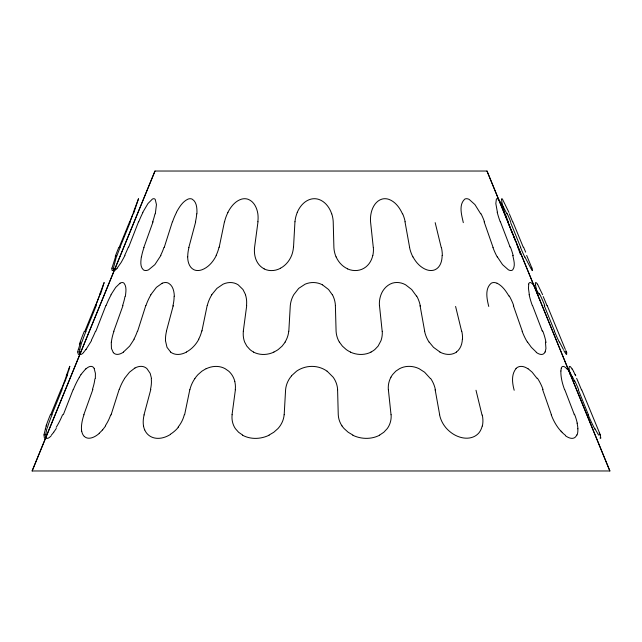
<?xml version="1.0" encoding="UTF-8"?>
<svg xmlns="http://www.w3.org/2000/svg" width="642" height="642" viewBox="0 0 642 642"><rect width="100%" height="100%" fill="white"/><g stroke="black" fill="none" stroke-linecap="round" stroke-linejoin="round"><path stroke-width="0.96" d="M501.514 199.421L502.277 204.581L504.925 213.826M442.121 255.404C442.169 260.893 440.372 267.497 434.835 269.809A14.317 11.034 47.1 0 1 426.761 269.817C420.614 267.642 415.984 262.498 412.983 256.864M196.934 213.826C197.046 208.77 197.014 202.013 192.086 199.1A10.087 6.629 -63.6 0 0 188.074 199.1C182.505 201.604 179.246 207.262 176.381 212.366M69.793 366.373L68.558 371.156M113.217 268.854L116.354 256.864M293.563 246.464L294.951 221.755M293.555 246.584L293.49 247.475M462.36 339.209C462.184 344.008 460.458 349.12 456.422 352.017M111.267 342.106L111.435 348.454L113.337 352.659M95.345 378.547L95.409 373.323L94.173 368.628M284.189 414.732L285.594 389.726A26.258 24.075 -18.3 0 1 291.564 375.867M45.574 435.083L46.866 428.639M288.82 331.28L290.288 305.56A29.733 27.261 -18.3 0 1 293.723 294.758L298.69 288.386L305.119 284.181A19.324 18.321 -6.8 0 1 322.453 284.815M243.286 331.28L246.713 305.56M257.996 221.755L254.561 247.475A32.116 28.071 -38.6 0 0 255.139 256.864C256.343 261.872 259.512 266.542 264.207 268.854M232.043 414.732L235.397 389.726M125.399 296.171C125.864 291.95 126.859 286.854 124.05 283.226A16.981 6.452 -70.1 0 0 120.022 283.25M141.36 256.864C140.839 261.093 139.86 266.558 143.351 269.809A13.883 7.038 -59.9 0 0 148.567 269.833L154.858 264.648L160.917 255.404M43.889 435.083L45.526 428.639M111.925 268.212L115.985 255.404M202.061 330.269L207.173 305.56M219.347 246.464L224.459 221.755M155.316 213.826L156.447 204.581L155.228 199.421A12.086 4.574 -69.5 0 0 152.371 199.092L147.973 203.546L142.765 212.366M219.323 246.584L219.131 247.475M202.037 330.389L201.837 331.28M79.72 349.489L81.775 342.106M189.799 389.726L184.631 414.732M528.735 284.181L528.446 288.386L529.345 294.742M150.822 389.365L144.001 414.909M166.39 331.28L172.995 306.571M173.26 305.56L173.051 306.362M188.828 247.475L195.433 222.766M195.698 221.755L195.489 222.557M372.785 255.404C371.678 260.588 368.66 265.507 364.022 268.212A16.949 15.071 18.2 0 1 347.619 268.934M78.356 349.489L80.675 342.106M111.363 413.954L119.179 389.365M164.504 246.584L172.401 221.755M111.291 414.194L110.994 415.085M164.448 246.769L164.216 247.475M67.514 374.535L66.656 377.151M145.79 305.56L137.605 331.28M92.905 389.365L83.813 414.732M113.762 331.28L122.983 305.56M143.832 247.475L152.74 222.646M153.053 221.755L152.836 222.381M100.361 294.742L104.148 282.504L99.574 294.742M66.27 375.811L69.753 366.317M133.48 213.826L138.52 198.699L133.327 212.366M128.833 246.68L138.552 221.755M128.697 247.026L128.52 247.475M73.068 389.726L63.317 414.732M545.154 352.017L545.949 348.454L545.451 342.106M105.882 305.56L95.843 331.28M51.817 414.732L61.993 389.726M85.803 331.28L96.268 305.56M119.934 247.475L130.398 221.755M84.84 331.28L95.353 305.56M119.107 247.475L129.628 221.755M50.718 414.732L60.942 389.726M154.987 171.029L32.1 470.971L609.9 470.971L487.013 171.029L154.987 171.029L32.156 470.971M297.262 212.366C299.79 206.363 304.525 200.737 311.057 199.1A13.45 12.744 -6.2 0 1 318.833 199.421C325.253 201.612 329.603 207.599 331.681 213.826M125.005 255.404L121.25 262.313L117.109 268.212M216.33 255.404C213.28 261.567 208.49 267.377 201.869 269.809A14.517 10.649 -50.5 0 1 194.117 269.825C189.254 267.61 187.697 261.784 187.665 256.864M227.878 212.366C230.855 206.668 235.277 200.986 241.689 199.1A12.527 10.762 -50.8 0 1 248.462 199.429C254.168 201.789 256.977 208.064 257.851 213.826A35.527 30.896 -40.1 0 1 257.859 221.755M91.501 340.669L85.996 349.489M134.17 339.209L129.644 346.118L123.473 352.017M110.962 294.742L115.729 287.351L120.03 283.226M198.843 339.209C196.003 344.521 191.749 349.168 186.397 352.017M150.79 294.742L156.415 287.351L162.169 283.226M211.716 294.742L216.924 288.386L223.055 284.181A18.072 15.52 -51.1 0 1 238.174 284.823L242.973 289.518L245.573 294.742M285.192 342.106L282.119 346.118L278.275 349.489A23.2 20.424 -25 0 1 273.893 351.985M124.42 378.547L129.483 372.2L134.932 367.994M105.633 425.911L102.568 429.923M80.94 374.535L85.964 368.628M115.712 267.473L114.605 268.854M53.751 432.259L51.4 435.083M516.04 368.628C511.072 374.607 512.292 383.338 514.186 390.256M291.476 375.811L296.588 371.156A26.065 24.597 -8.5 0 1 302.639 368.051A25.423 24.155 -7.2 0 1 327.067 371.188M280.506 268.212C285.626 265.491 289.518 260.764 291.637 255.404A31.779 29.034 -20.1 0 0 293.426 247.475M379.591 435.083L383.82 432.259L387.206 428.639A24.781 22.229 27.2 0 0 390.103 423.014A24.974 22.39 29.9 0 0 391.106 414.732M206.154 368.628L201.949 371.156L198.089 374.535A26.723 21.972 -49.9 0 0 194.847 378.579M269.014 435.083L273.797 432.259L277.89 428.639A24.821 22.462 -22.3 0 0 280.995 424.458A24.516 22.358 -20.5 0 0 284.133 414.732M347.659 268.854C342.451 266.526 338.374 262.056 336.111 256.864M497.068 283.226C502.469 285.891 506 291.139 508.994 296.171M352.94 435.083L348.197 432.259L344.184 428.639A24.829 22.759 12.9 0 1 342.017 425.919M439.963 352.017L433.502 347.322L429.201 342.106M322.453 284.823L328.568 289.518L332.291 294.742M242.676 435.083L238.599 432.259L235.381 428.639A24.869 21.74 -38.6 0 1 232.123 414.732M527.957 368.628L532.17 372.2L537.145 378.547M327.099 371.156L333.118 377.151A26.86 24.95 4.2 0 1 335.597 381.436A26.202 24.268 6.1 0 1 337.62 389.726M536.19 352.017L531.351 347.322L527.588 342.106M170.62 352.017L167 347.322L165.459 340.669M561.052 431.127L562.119 432.259M533.43 284.823L539.344 294.742M430.381 378.547L424.579 372.2L418.993 368.628A23.409 20.849 46.3 0 0 399.581 368.668L395.809 371.156L392.647 374.535A26.964 23.963 37.1 0 0 390.962 377.151M339.417 342.106L342.395 346.118L346.166 349.489A23.16 20.753 17.3 0 0 350.476 352.049M598.609 435.083L594.869 428.639M531.143 268.854L524.827 256.864M537.531 284.181L542.642 294.742M416.538 296.171L411.683 289.518L405.632 284.823A17.671 15.721 46.7 0 0 392.294 283.178C386.965 285 382.889 289.518 380.979 294.742A30.375 27.149 32.2 0 0 379.43 305.56M563.395 349.489L559.479 342.106M497.341 256.864L502.55 264.648L508.384 269.809A15.649 6.26 61.5 0 0 512.773 269.8C515.719 265.611 513.656 259.97 512.789 255.404M571.011 374.535L572.455 377.151M480.697 213.826L474.928 204.581L469.19 199.421A11.267 6.42 66.3 0 0 464.8 199.084C458.388 204.902 461.758 215.431 463.307 222.646M402.454 213.826C399.725 207.799 395.44 201.845 389.036 199.421A12.375 10.97 45.7 0 0 382.006 199.092C376.124 200.818 372.641 206.708 371.301 212.366A35.543 31.763 32.2 0 0 370.546 221.755L373.291 247.475M506.875 213.826L502.204 204.581L498.497 199.421A13.153 3.266 70.7 0 0 496.362 199.076L495.833 203.546L497.422 212.366M575.176 374.535L575.762 375.811M508.913 212.366L502.429 199.1A13.225 1.661 71.2 0 0 501.506 199.405M526.673 255.404L531.945 268.212M512.83 221.755L523.374 247.475M547.193 305.56L565.337 349.489M581.692 389.726L600.406 435.083M544.207 305.56L544.424 306.098M554.616 331.28L544.536 306.362M486.981 171.029L609.844 470.971M520.71 247.475L510.631 222.557M588.377 414.732L578.474 390.256M510.542 228.632L507.798 221.755M510.936 229.627L512.926 234.619M513.327 235.614L515.719 241.601M516.513 243.591L517.556 246.215M574.181 414.194L574.381 414.732M509.917 246.584L500.399 221.755M542.049 330.389L532.531 305.56M574.133 414.074L564.799 389.726M542.121 330.574L542.386 331.28M509.957 246.68L510.254 247.475M513.327 305.56L513.648 306.451M522.307 331.28L513.688 306.571M484.108 221.755L484.397 222.557M493.088 247.475L484.469 222.766M542.61 389.542L551.398 414.732M537.555 294.742L535.452 284.823M488.747 306.451C486.965 299.22 484.574 288.772 491.226 283.226A15.785 9.028 66.9 0 1 497.068 283.258M435.18 222.646L441.214 247.475M455.595 306.451L461.63 331.28M476.003 390.256L482.038 415.085M424.683 331.28L420.229 306.571M420.037 305.56L420.205 306.451M409.628 247.475L404.99 221.755M435.116 389.542L435.252 390.256M439.658 414.732L435.276 390.376M151.528 378.547L150.164 373.323L146.93 368.628A19.396 12.744 -64.3 0 0 134.932 368.026M81.47 429.923L81.646 431.127M391.026 414.732L388.386 389.726M379.478 305.56L382.175 331.28M335.381 305.56L336.087 331.28A27.454 25.343 8.9 0 0 339.353 342.138M174.327 296.171C174.151 291.444 173.027 285.77 168.573 283.226A14.22 9.365 -64.2 0 0 162.169 283.234M337.588 389.726L338.254 414.732A24.548 22.671 8.8 0 0 342.009 425.927M515.959 368.5A21.33 12.254 66.7 0 1 527.949 368.797M537.426 378.178A27.718 14.108 64.3 0 1 543.044 389.517M551.237 414.732A25.792 12.575 64.2 0 0 557.898 427.452A24.918 11.163 63.7 0 0 561.036 431.247M565.321 435.204A25.158 10.601 62.5 0 1 562.111 432.387M576.773 434.867A26.659 10.834 61.4 0 1 565.425 435.749M576.981 435.148A26.121 10.152 62.3 0 0 577.728 432.347A25.463 9.598 63.8 0 0 577.832 428.744M577.086 423.15A24.958 9.004 65.1 0 1 577.896 428.824M574.718 414.748A25.022 8.635 65.9 0 1 577.278 423.303M564.591 389.71A26.723 8.787 66.3 0 1 561.22 376.974A26.731 7.889 67.5 0 1 560.956 374.366A26.162 7.231 68.7 0 1 560.899 370.996M560.915 371.02A25.463 6.661 70 0 1 561.309 368.524M561.18 368.219A24.805 6.292 71.2 0 1 567.03 369.046M566.926 368.46A26.017 6.195 70.6 0 1 568.876 370.956M568.852 370.883A26.595 5.898 69.5 0 1 570.987 374.262M572.439 376.894A26.932 4.984 67.9 0 1 574.63 381.252M574.654 380.682A26.218 4.51 67.6 0 1 578.627 389.67M594.982 429.185A24.556 3.748 67.4 0 1 588.152 414.756M599.243 432.989A28.746 1.918 63.6 0 1 599.957 437.924M576.628 378.307A26.274 0.827 67.7 0 1 581.491 389.887M573.723 371.774A26.611 2.48 69.5 0 1 575.328 375.153M572.247 368.973A26.073 2.905 70.7 0 1 573.643 371.574M569.109 368.789A24.974 3.049 71.8 0 1 572.399 369.623M569.446 369.632A25.6 3.499 71 0 0 569.655 371.453A26.242 3.948 69.7 0 0 570.321 374.872M46.2 438.101A28.529 4.775 -63.3 0 1 44.354 434.329M45.309 429.017A24.797 2.728 -66.7 0 1 46.746 424.779M46.047 426.015A24.476 2.247 -67.3 0 1 50.333 414.812M66.896 374.575A26.234 1.926 -67.6 0 1 61.247 389.622M68.068 372.352A26.466 1.196 -70 0 1 67.001 375.714M66.367 377.681A26.876 2.135 -68.3 0 1 64.906 381.838M64.361 382.56A26.29 2.424 -67.9 0 1 61.576 389.806M47.243 428.005A24.661 2.737 -67.5 0 1 52.066 414.7M51.119 435.846A27.831 5.224 -63.3 0 1 46.152 434.177M56.271 428.423A25.19 5.794 -65.2 0 1 53.8 432.018M62.611 414.692A25.134 6.324 -66.1 0 1 56.223 427.339M73.268 389.742A26.988 7.776 -66.7 0 1 79.295 377.408M79.287 377.311A27.004 8.779 -67.2 0 1 80.956 374.703M85.932 368.925A22.879 8.611 -70.1 0 1 94.246 368.484M94.888 378.876A27.967 11.997 -65.6 0 1 92.448 389.397M83.99 414.724A26.178 11.741 -64.9 0 0 81.446 427.211A25.19 11.981 -63.6 0 0 81.542 429.851M81.711 431.071A24.942 12.294 -61.8 0 0 82.69 434.193A24.677 12.302 -60.8 0 0 84.303 436.432M99.229 433.446A23.738 11.917 -59.6 0 1 84.327 436.399M102.535 429.843A23.882 12.736 -61.2 0 1 99.205 433.206M110.633 415.069A27.446 15.585 -62.1 0 1 105.392 425.662M119.332 389.373A29.596 17.342 -62.1 0 1 124.516 378.628M151.263 378.684A28.898 19.878 -59 0 1 150.485 389.381M143.495 425.887A26.852 18.827 -57.8 0 1 144.113 414.909M144.691 429.899A24.853 17.864 -55.8 0 1 143.503 425.887M144.715 429.883A24.211 17.575 -54 0 0 147.612 434.225A24.821 18.112 -51.4 0 0 170.531 434.377M170.459 434.177A25.335 18.995 -50.8 0 0 174.648 431.071A25.247 19.34 -51.3 0 0 178.34 427.259M184.302 414.724A25.72 20.095 -51.5 0 1 178.115 427.074M189.888 389.726A27.47 21.972 -50.8 0 1 194.863 378.595M206.186 368.741A23.642 20.327 -51.8 0 1 225.085 368.66L228.688 371.156A26.378 22.767 -47.2 0 1 231.682 374.535A26.956 23.313 -44 0 1 233.865 378.555A27.157 23.545 -42.2 0 1 234.828 381.452M234.763 381.468A26.627 23.144 -40.6 0 1 235.269 389.726M269.078 435.228A28.304 24.645 -26.2 0 1 242.564 435.236M379.663 435.188A28.168 24.958 17.4 0 1 352.835 435.276M388.33 389.718A26.771 23.931 32.2 0 1 390.978 377.159M430.613 378.411A27.622 23.321 45.9 0 1 435.34 389.534M439.569 414.732A25.865 21.515 46.9 0 0 445.596 427.371A25.231 20.343 47.9 0 0 449.352 431.183A25.207 19.942 47.7 0 0 453.613 434.297A25.174 19.557 47 0 0 458.131 436.512A24.436 18.811 46.5 0 0 478.507 433.358A24.115 18.49 50.4 0 0 480.762 429.939A24.861 18.947 52.4 0 0 482.198 425.927M482.294 415.093A27.012 20.4 54 0 1 482.367 426.015M509.267 295.938A31.578 15.898 64.2 0 1 513.68 305.544M527.475 342.234A28.914 14.092 64.2 0 1 522.155 331.288M545.074 351.912A20.985 8.49 61.6 0 1 536.255 352.386M542.875 331.312A27.991 9.799 65.7 0 1 546.021 342.587M532.33 305.544A30.318 9.967 66.3 0 1 529.136 294.558M528.631 283.957A18.923 4.767 70.8 0 1 533.454 284.976M539.336 293.466A29.797 5.305 67.7 0 1 544.745 305.456M559.511 342.531A27.437 4.189 67.4 0 1 554.447 331.312M565.658 353.381A23.144 1.741 64.8 0 1 563.812 350.548M565.714 350.925A22.63 1.453 63.8 0 1 565.995 354.039M566.067 350.885A23.184 1.204 64.1 0 1 566.846 353.068M543.212 296.548A29.749 0.939 67.7 0 1 547.04 305.728M535.348 284.575A19.019 2.343 71.4 0 1 537.627 284.567M539.946 300.416A30.198 5.714 67.6 0 1 539.248 298.361M80.234 353.79A22.47 3.708 -63.5 0 1 78.099 351.631M77.77 352.193A23.248 3.491 -64.2 0 1 78.212 349.713M79.359 344.329A27.373 2.664 -67.2 0 1 84.254 331.433M100.12 293.779A29.701 2.175 -67.6 0 1 95.61 305.464M99.069 296.684A29.869 2.576 -68 0 1 95.626 305.72M82.104 341.616A27.55 3.066 -67.5 0 1 86.004 331.24M79.48 351.888A23.048 4.197 -64.5 0 1 79.833 349.312M83.749 352.41A21.916 4.173 -63.4 0 1 79.672 351.583M86.044 349.304A22.502 4.671 -64.1 0 1 83.95 351.856M95.489 331.248A28.264 7.64 -66.5 0 1 91.333 340.252M106.082 305.576A30.631 8.828 -66.7 0 1 111.042 294.959M125.005 296.395A31.883 13.819 -65.3 0 1 122.598 305.584M111.387 342.017A29.363 13.169 -64.9 0 1 113.939 331.272M123.473 352.129A18.682 9.421 -59.9 0 1 113.369 352.618M137.372 331.272A31.217 17.96 -62.2 0 1 133.977 339.104M145.959 305.568A33.697 19.75 -62.1 0 1 150.902 294.822M174.094 296.267A32.975 22.775 -58.6 0 1 172.971 305.568M165.516 340.645A30.302 21.242 -57.8 0 1 166.503 331.28M186.421 352.097A19.541 14.301 -50.9 0 1 170.579 352.065M201.676 331.28A29.051 23 -51.3 0 1 198.691 339.145M207.286 305.56A31.201 24.958 -50.8 0 1 211.804 294.782M245.477 294.774A30.262 26.266 -41.2 0 1 246.512 305.568M243.35 331.28A27.831 24.324 -38.6 0 0 244.658 342.106L246.833 346.118L249.874 349.489A22.815 20.014 -28.2 0 0 253.598 352.041M273.949 352.097A22.293 19.445 -26.1 0 1 253.55 352.113M288.731 331.28A27.421 24.966 -21.1 0 1 285.072 342.05M332.412 294.686A29.773 27.598 5.2 0 1 335.413 305.56M371.076 352.089A22.181 19.677 17.8 0 1 350.436 352.121M371.02 352.001A22.719 20.215 20.2 0 0 374.888 349.481L378.098 346.118L380.979 340.669A28.031 25.134 30 0 0 382.255 331.28M416.746 296.09A31.474 26.466 46 0 1 420.213 305.552M429.089 342.162A28.994 24.115 46.9 0 1 424.603 331.28M456.462 352.073A19.284 14.902 47 0 1 439.939 352.105M461.799 331.288A30.696 23.064 54.6 0 1 462.521 339.257M480.986 213.674A37.059 18.546 64.2 0 1 484.445 221.739M497.213 256.96A33.44 16.299 64.2 0 1 492.952 247.483M510.583 247.491A32.485 11.115 66 0 1 513.175 255.628M500.206 221.739A35.487 11.668 66.3 0 1 497.205 212.221M507.019 213.248A34.949 5.874 67.5 0 1 510.671 221.691M524.803 257.193A31.635 4.823 67.4 0 1 520.55 247.499M531.728 267.81A17.294 1.091 64.2 0 1 531.512 269.656M525.662 252.145A31.763 0.522 67.5 0 1 523.615 247.21M509.315 213.794A34.78 1.099 67.7 0 1 512.677 221.891M508.199 221.795A35.462 7.03 67.4 0 1 505.447 214.235M517.877 247.459A32.156 6.853 67.1 0 1 520.437 254.497M114.453 269.239A17.173 2.825 -63.9 0 1 112.005 268.075M115.231 256.471A31.731 2.793 -67.5 0 1 118.73 247.563M133.809 211.619A34.716 2.536 -67.6 0 1 129.861 221.683M132.766 214.669A35.053 3.354 -67.7 0 1 129.973 221.843M116.651 256.479A31.771 3.531 -67.5 0 1 120.118 247.443M117.053 268.38A16.748 3.226 -63.8 0 1 113.305 268.709M128.191 247.451A32.71 8.964 -66.6 0 1 124.797 255.115M138.744 221.771A35.864 10.336 -66.7 0 1 142.877 212.534M154.947 213.987A37.445 16.331 -65.2 0 1 152.7 221.771M141.497 256.792A33.97 15.231 -64.9 0 1 144.001 247.467M163.943 247.467A36.072 20.753 -62.2 0 1 160.685 255.299M172.562 221.763A39.603 23.208 -62.1 0 1 176.51 212.43M196.693 213.898A38.761 26.844 -58.4 0 1 195.433 221.763M187.729 256.84A34.925 24.484 -57.8 0 1 188.949 247.475M218.946 247.475A33.512 26.531 -51.3 0 1 216.153 255.347M224.564 221.755A36.578 29.251 -50.8 0 1 227.966 212.398M280.53 268.252A17.037 14.918 -26.3 0 1 264.151 268.934M294.983 221.755A34.764 31.867 -18.3 0 1 297.294 212.382M331.745 213.81A34.925 32.309 6.6 0 1 333.214 221.755L333.896 247.475A31.651 29.219 8.9 0 0 336.055 256.88M373.371 247.475A32.421 29.067 30.5 0 1 372.841 255.42M402.646 213.778A36.947 30.993 46.1 0 1 405.158 221.747M412.878 256.904A33.512 27.871 46.9 0 1 409.564 247.475M441.415 247.483A35.454 26.643 54.7 0 1 442.314 255.46"/></g></svg>
